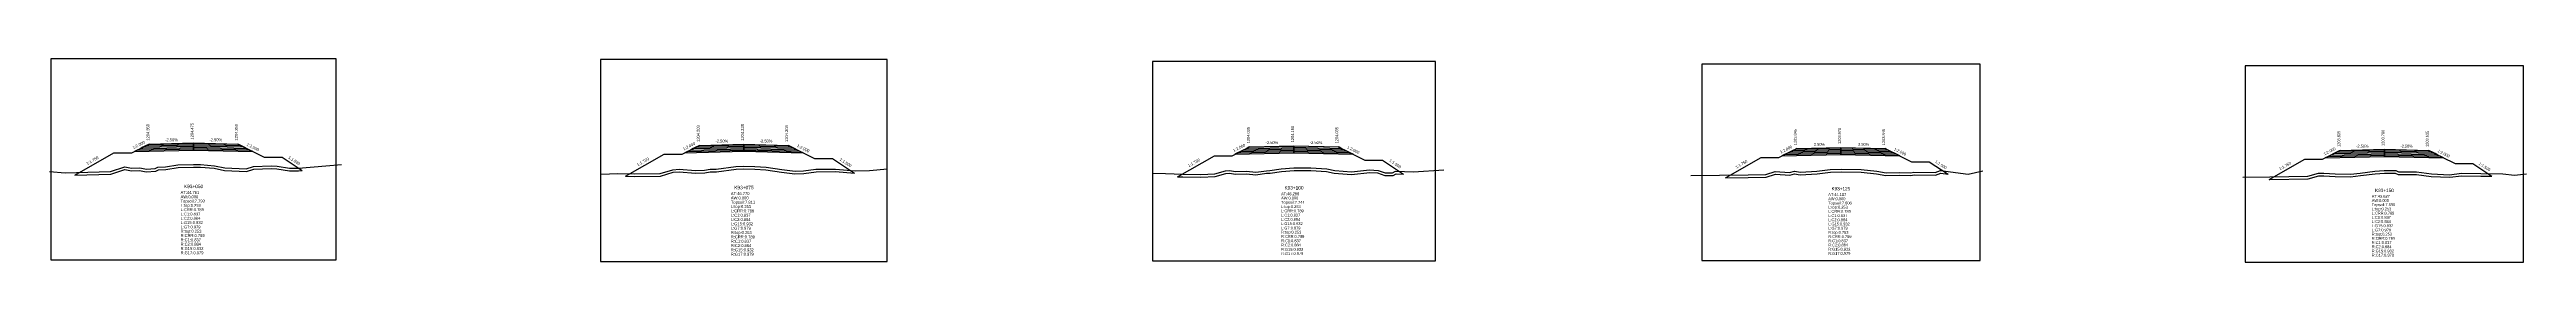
# Model space of a CAD drawing. Extents: x -7 to 78429, y 1189 to 1262.
# Drawn here: x 18080 to 18360.1, y 1191 to 1214 of the extents above; entities that cross this region are included whole.
import ezdxf
from ezdxf.enums import TextEntityAlignment as Align

# ---------------------------------------------------------------- set-up
doc = ezdxf.new("R2010")
doc.units = 0

msp = doc.modelspace()

# ---------------------------------------------------------------- linework, layer by layer
at = {"layer": 'A4_BORDER', "color": 7}
for points in [[(18080.171, 1191.202), (18112.446, 1191.202), (18112.446, 1214.022), (18080.171, 1214.022), (18080.171, 1191.202)], [(18142.335, 1191.041), (18174.743, 1191.041), (18174.743, 1213.955), (18142.335, 1213.955), (18142.335, 1191.041)], [(18204.753, 1191.123), (18236.722, 1191.123), (18236.722, 1213.727), (18204.753, 1213.727), (18204.753, 1191.123)], [(18266.839, 1191.15), (18298.321, 1191.15), (18298.321, 1213.41), (18266.839, 1213.41), (18266.839, 1191.15)], [(18328.303, 1190.954), (18359.779, 1190.954), (18359.779, 1213.209), (18328.303, 1213.209), (18328.303, 1190.954)]]:
    msp.add_lwpolyline(points, dxfattribs=at)
at = {"layer": 'CLEAR_GROUND', "color": 8}
for points in [[(18082.879, 1200.819), (18086.971, 1200.934), (18088.538, 1201.474), (18089.28, 1201.32), (18090.192, 1201.352), (18090.949, 1201.206), (18092.025, 1201.276), (18092.333, 1201.424), (18093.165, 1201.455), (18094.569, 1201.701), (18096.311, 1201.743), (18097.094, 1201.744), (18098.632, 1201.603), (18099.792, 1201.361), (18102.281, 1201.242), (18103.138, 1201.515), (18105.079, 1201.594), (18105.738, 1201.56), (18107.147, 1201.313), (18108.174, 1201.307), (18108.573, 1201.341)], [(18145.154, 1200.698), (18146.203, 1200.691), (18149.112, 1200.72), (18150.547, 1201.146), (18151.222, 1201.195), (18153.064, 1201.067), (18154.125, 1201.08), (18154.737, 1201.213), (18155.44, 1201.216), (18157.659, 1201.514), (18158.479, 1201.533), (18159.761, 1201.496), (18161.022, 1201.431), (18162.777, 1201.169), (18164.305, 1200.987), (18165.301, 1201.014), (18166.695, 1201.215), (18168.895, 1201.223), (18171.033, 1201.04)], [(18207.562, 1200.649), (18208.174, 1200.626), (18210.2, 1200.596), (18211.825, 1200.659), (18213.039, 1201.032), (18213.405, 1201.049), (18214.152, 1200.947), (18215.356, 1200.976), (18216.417, 1200.846), (18217.643, 1201.033), (18218.044, 1201.055), (18219.329, 1201.233), (18220.742, 1201.347), (18222.637, 1201.355), (18224.429, 1201.233), (18225.299, 1201.046), (18227.257, 1200.905), (18229.297, 1201.145), (18230.18, 1201.076), (18231.007, 1200.789), (18231.959, 1200.798), (18232.296, 1200.966), (18233.137, 1200.935)], [(18269.53, 1200.531), (18272.111, 1200.552), (18274.132, 1200.583), (18275.169, 1200.932), (18276.795, 1200.82), (18277.341, 1200.962), (18277.987, 1200.872), (18279.891, 1200.992), (18281.404, 1201.163), (18282.609, 1201.214), (18284.868, 1201.176), (18286.599, 1200.99), (18287.665, 1200.799), (18289.219, 1200.827), (18290.504, 1200.796), (18290.866, 1200.859), (18293.275, 1200.831), (18293.869, 1201.033), (18294.716, 1200.921)], [(18331.012, 1200.333), (18331.099, 1200.334), (18335.415, 1200.397), (18336.627, 1200.74), (18337.179, 1200.764), (18338.467, 1200.666), (18340.214, 1200.643), (18341.323, 1200.769), (18343.001, 1200.966), (18344.038, 1201.037), (18345.256, 1201.061), (18345.581, 1200.913), (18347.655, 1200.898), (18349.332, 1200.662), (18351.427, 1200.579), (18352.77, 1200.752), (18354.927, 1200.708), (18356.193, 1200.7)]]:
    msp.add_lwpolyline(points, dxfattribs=at)
at = {"layer": 'DESIGN_ROAD_TRIMMED', "color": 1}
for points in [[(18082.879, 1200.819), (18087.309, 1203.35), (18089.309, 1203.35), (18091.309, 1204.35), (18091.309, 1204.35), (18091.203, 1204.297), (18091.203, 1204.297), (18090.888, 1204.139), (18090.888, 1204.139), (18090.572, 1203.982), (18090.572, 1203.982), (18090.256, 1203.824), (18090.256, 1203.824), (18089.94, 1203.666), (18089.94, 1203.666), (18089.624, 1203.508), (18096.309, 1203.675), (18096.309, 1203.825), (18096.309, 1203.825), (18096.309, 1203.975), (18096.309, 1203.975), (18096.309, 1204.125), (18096.309, 1204.125), (18096.309, 1204.275), (18096.309, 1204.275), (18096.309, 1204.425), (18096.309, 1204.425), (18096.309, 1204.475), (18096.309, 1204.475), (18096.309, 1204.475), (18096.309, 1204.475), (18096.309, 1204.475), (18096.309, 1204.425), (18096.309, 1204.425), (18096.309, 1204.275), (18096.309, 1204.275), (18096.309, 1204.125), (18096.309, 1204.125), (18096.309, 1203.975), (18096.309, 1203.975), (18096.309, 1203.825), (18096.309, 1203.825), (18096.309, 1203.675), (18102.993, 1203.508), (18102.677, 1203.666), (18102.677, 1203.666), (18102.361, 1203.824), (18102.361, 1203.824), (18102.045, 1203.982), (18102.045, 1203.982), (18101.73, 1204.139), (18101.73, 1204.139), (18101.414, 1204.297), (18101.414, 1204.297), (18101.309, 1204.35), (18101.309, 1204.35), (18104.309, 1202.85), (18106.309, 1202.85), (18108.573, 1201.341)], [(18145.154, 1200.698), (18149.539, 1203.203), (18151.539, 1203.203), (18153.539, 1204.203), (18153.539, 1204.203), (18153.433, 1204.15), (18153.433, 1204.15), (18153.118, 1203.992), (18153.118, 1203.992), (18152.802, 1203.835), (18152.802, 1203.835), (18152.486, 1203.677), (18152.486, 1203.677), (18152.17, 1203.519), (18152.17, 1203.519), (18151.855, 1203.361), (18158.539, 1203.528), (18158.539, 1203.678), (18158.539, 1203.678), (18158.539, 1203.828), (18158.539, 1203.828), (18158.539, 1203.978), (18158.539, 1203.978), (18158.539, 1204.128), (18158.539, 1204.128), (18158.539, 1204.278), (18158.539, 1204.278), (18158.539, 1204.328), (18158.539, 1204.328), (18158.539, 1204.328), (18158.539, 1204.328), (18158.539, 1204.328), (18158.539, 1204.278), (18158.539, 1204.278), (18158.539, 1204.128), (18158.539, 1204.128), (18158.539, 1203.978), (18158.539, 1203.978), (18158.539, 1203.828), (18158.539, 1203.828), (18158.539, 1203.678), (18158.539, 1203.678), (18158.539, 1203.528), (18165.223, 1203.361), (18164.907, 1203.519), (18164.907, 1203.519), (18164.591, 1203.677), (18164.591, 1203.677), (18164.276, 1203.835), (18164.276, 1203.835), (18163.96, 1203.992), (18163.96, 1203.992), (18163.644, 1204.15), (18163.644, 1204.15), (18163.539, 1204.203), (18163.539, 1204.203), (18166.539, 1202.703), (18168.539, 1202.703), (18171.033, 1201.04)], [(18207.562, 1200.649), (18211.738, 1203.035), (18213.738, 1203.035), (18215.738, 1204.035), (18215.738, 1204.035), (18215.632, 1203.982), (18215.632, 1203.982), (18215.317, 1203.824), (18215.317, 1203.824), (18215.001, 1203.667), (18215.001, 1203.667), (18214.685, 1203.509), (18214.685, 1203.509), (18214.369, 1203.351), (18214.369, 1203.351), (18214.053, 1203.193), (18220.738, 1203.36), (18220.738, 1203.51), (18220.738, 1203.51), (18220.738, 1203.66), (18220.738, 1203.66), (18220.738, 1203.81), (18220.738, 1203.81), (18220.738, 1203.96), (18220.738, 1203.96), (18220.738, 1204.11), (18220.738, 1204.11), (18220.738, 1204.16), (18220.738, 1204.16), (18220.738, 1204.16), (18220.738, 1204.16), (18220.738, 1204.16), (18220.738, 1204.11), (18220.738, 1204.11), (18220.738, 1203.96), (18220.738, 1203.96), (18220.738, 1203.81), (18220.738, 1203.81), (18220.738, 1203.66), (18220.738, 1203.66), (18220.738, 1203.51), (18220.738, 1203.51), (18220.738, 1203.36), (18227.422, 1203.193), (18227.106, 1203.351), (18227.106, 1203.351), (18226.79, 1203.509), (18226.79, 1203.509), (18226.474, 1203.667), (18226.474, 1203.667), (18226.159, 1203.824), (18226.159, 1203.824), (18225.843, 1203.982), (18225.843, 1203.982), (18225.738, 1204.035), (18225.738, 1204.035), (18228.738, 1202.535), (18230.738, 1202.535), (18233.137, 1200.935)], [(18269.53, 1200.531), (18273.58, 1202.845), (18275.58, 1202.845), (18277.58, 1203.845), (18277.58, 1203.845), (18277.475, 1203.792), (18277.475, 1203.792), (18277.159, 1203.634), (18277.159, 1203.634), (18276.843, 1203.477), (18276.843, 1203.477), (18276.527, 1203.319), (18276.527, 1203.319), (18276.212, 1203.161), (18276.212, 1203.161), (18275.896, 1203.003), (18282.58, 1203.17), (18282.58, 1203.32), (18282.58, 1203.32), (18282.58, 1203.47), (18282.58, 1203.47), (18282.58, 1203.62), (18282.58, 1203.62), (18282.58, 1203.77), (18282.58, 1203.77), (18282.58, 1203.92), (18282.58, 1203.92), (18282.58, 1203.97), (18282.58, 1203.97), (18282.58, 1203.97), (18282.58, 1203.97), (18282.58, 1203.97), (18282.58, 1203.92), (18282.58, 1203.92), (18282.58, 1203.77), (18282.58, 1203.77), (18282.58, 1203.62), (18282.58, 1203.62), (18282.58, 1203.47), (18282.58, 1203.47), (18282.58, 1203.32), (18282.58, 1203.32), (18282.58, 1203.17), (18289.264, 1203.003), (18288.949, 1203.161), (18288.949, 1203.161), (18288.633, 1203.319), (18288.633, 1203.319), (18288.317, 1203.477), (18288.317, 1203.477), (18288.001, 1203.634), (18288.001, 1203.634), (18287.685, 1203.792), (18287.685, 1203.792), (18287.58, 1203.845), (18287.58, 1203.845), (18290.58, 1202.345), (18292.58, 1202.345), (18294.716, 1200.921)], [(18331.012, 1200.333), (18335.041, 1202.635), (18337.041, 1202.635), (18339.041, 1203.635), (18339.041, 1203.635), (18338.936, 1203.582), (18338.936, 1203.582), (18338.62, 1203.424), (18338.62, 1203.424), (18338.304, 1203.267), (18338.304, 1203.267), (18337.988, 1203.109), (18337.988, 1203.109), (18337.672, 1202.951), (18337.672, 1202.951), (18337.357, 1202.793), (18344.041, 1202.96), (18344.041, 1203.11), (18344.041, 1203.11), (18344.041, 1203.26), (18344.041, 1203.26), (18344.041, 1203.41), (18344.041, 1203.41), (18344.041, 1203.56), (18344.041, 1203.56), (18344.041, 1203.71), (18344.041, 1203.71), (18344.041, 1203.76), (18344.041, 1203.76), (18344.041, 1203.76), (18344.041, 1203.76), (18344.041, 1203.76), (18344.041, 1203.71), (18344.041, 1203.71), (18344.041, 1203.56), (18344.041, 1203.56), (18344.041, 1203.41), (18344.041, 1203.41), (18344.041, 1203.26), (18344.041, 1203.26), (18344.041, 1203.11), (18344.041, 1203.11), (18344.041, 1202.96), (18350.725, 1202.793), (18350.409, 1202.951), (18350.409, 1202.951), (18350.093, 1203.109), (18350.093, 1203.109), (18349.778, 1203.267), (18349.778, 1203.267), (18349.462, 1203.424), (18349.462, 1203.424), (18349.146, 1203.582), (18349.146, 1203.582), (18349.041, 1203.635), (18349.041, 1203.635), (18352.041, 1202.135), (18354.041, 1202.135), (18356.193, 1200.7)]]:
    msp.add_lwpolyline(points, dxfattribs=at)
at = {"layer": 'FINISHED_ROAD', "color": 2}
for points in [[(18087.309, 1203.35), (18089.309, 1203.35), (18091.309, 1204.35), (18091.309, 1204.35), (18096.309, 1204.475), (18101.309, 1204.35), (18101.309, 1204.35), (18104.309, 1202.85), (18106.309, 1202.85)], [(18149.539, 1203.203), (18151.539, 1203.203), (18153.539, 1204.203), (18153.539, 1204.203), (18158.539, 1204.328), (18163.539, 1204.203), (18163.539, 1204.203), (18166.539, 1202.703), (18168.539, 1202.703)], [(18211.738, 1203.035), (18213.738, 1203.035), (18215.738, 1204.035), (18215.738, 1204.035), (18220.738, 1204.16), (18225.738, 1204.035), (18225.738, 1204.035), (18228.738, 1202.535), (18230.738, 1202.535)], [(18273.58, 1202.845), (18275.58, 1202.845), (18277.58, 1203.845), (18277.58, 1203.845), (18282.58, 1203.97), (18287.58, 1203.845), (18287.58, 1203.845), (18290.58, 1202.345), (18292.58, 1202.345)], [(18335.041, 1202.635), (18337.041, 1202.635), (18339.041, 1203.635), (18339.041, 1203.635), (18344.041, 1203.76), (18349.041, 1203.635), (18349.041, 1203.635), (18352.041, 1202.135), (18354.041, 1202.135)]]:
    msp.add_lwpolyline(points, dxfattribs=at)
at = {"layer": 'LAYER_0', "color": 4}
for points in [[(18091.309, 1204.35), (18091.203, 1204.297), (18096.309, 1204.425), (18096.309, 1204.475)], [(18153.539, 1204.203), (18153.433, 1204.15), (18158.539, 1204.278), (18158.539, 1204.328)], [(18215.738, 1204.035), (18215.632, 1203.982), (18220.738, 1204.11), (18220.738, 1204.16)], [(18277.58, 1203.845), (18277.475, 1203.792), (18282.58, 1203.92), (18282.58, 1203.97)], [(18339.041, 1203.635), (18338.936, 1203.582), (18344.041, 1203.71), (18344.041, 1203.76)]]:
    msp.add_lwpolyline(points, dxfattribs=at)
at = {"layer": 'LAYER_1', "color": 4}
for points in [[(18091.203, 1204.297), (18090.888, 1204.139), (18096.309, 1204.275), (18096.309, 1204.425)], [(18153.433, 1204.15), (18153.118, 1203.992), (18158.539, 1204.128), (18158.539, 1204.278)], [(18215.632, 1203.982), (18215.317, 1203.824), (18220.738, 1203.96), (18220.738, 1204.11)], [(18277.475, 1203.792), (18277.159, 1203.634), (18282.58, 1203.77), (18282.58, 1203.92)], [(18338.936, 1203.582), (18338.62, 1203.424), (18344.041, 1203.56), (18344.041, 1203.71)]]:
    msp.add_lwpolyline(points, dxfattribs=at)
at = {"layer": 'LAYER_10', "color": 6}
for points in [[(18102.361, 1203.824), (18102.677, 1203.666), (18096.309, 1203.825), (18096.309, 1203.975)], [(18164.591, 1203.677), (18164.907, 1203.519), (18158.539, 1203.678), (18158.539, 1203.828)], [(18226.79, 1203.509), (18227.106, 1203.351), (18220.738, 1203.51), (18220.738, 1203.66)], [(18288.633, 1203.319), (18288.949, 1203.161), (18282.58, 1203.32), (18282.58, 1203.47)], [(18350.093, 1203.109), (18350.409, 1202.951), (18344.041, 1203.11), (18344.041, 1203.26)]]:
    msp.add_lwpolyline(points, dxfattribs=at)
at = {"layer": 'LAYER_11', "color": 6}
for points in [[(18102.677, 1203.666), (18102.993, 1203.508), (18096.309, 1203.675), (18096.309, 1203.825)], [(18164.907, 1203.519), (18165.223, 1203.361), (18158.539, 1203.528), (18158.539, 1203.678)], [(18227.106, 1203.351), (18227.422, 1203.193), (18220.738, 1203.36), (18220.738, 1203.51)], [(18288.949, 1203.161), (18289.264, 1203.003), (18282.58, 1203.17), (18282.58, 1203.32)], [(18350.409, 1202.951), (18350.725, 1202.793), (18344.041, 1202.96), (18344.041, 1203.11)]]:
    msp.add_lwpolyline(points, dxfattribs=at)
at = {"layer": 'LAYER_2', "color": 4}
for points in [[(18090.888, 1204.139), (18090.572, 1203.982), (18096.309, 1204.125), (18096.309, 1204.275)], [(18153.118, 1203.992), (18152.802, 1203.835), (18158.539, 1203.978), (18158.539, 1204.128)], [(18215.317, 1203.824), (18215.001, 1203.667), (18220.738, 1203.81), (18220.738, 1203.96)], [(18277.159, 1203.634), (18276.843, 1203.477), (18282.58, 1203.62), (18282.58, 1203.77)], [(18338.62, 1203.424), (18338.304, 1203.267), (18344.041, 1203.41), (18344.041, 1203.56)]]:
    msp.add_lwpolyline(points, dxfattribs=at)
at = {"layer": 'LAYER_3', "color": 4}
for points in [[(18090.572, 1203.982), (18090.256, 1203.824), (18096.309, 1203.975), (18096.309, 1204.125)], [(18152.802, 1203.835), (18152.486, 1203.677), (18158.539, 1203.828), (18158.539, 1203.978)], [(18215.001, 1203.667), (18214.685, 1203.509), (18220.738, 1203.66), (18220.738, 1203.81)], [(18276.843, 1203.477), (18276.527, 1203.319), (18282.58, 1203.47), (18282.58, 1203.62)], [(18338.304, 1203.267), (18337.988, 1203.109), (18344.041, 1203.26), (18344.041, 1203.41)]]:
    msp.add_lwpolyline(points, dxfattribs=at)
at = {"layer": 'LAYER_4', "color": 4}
for points in [[(18090.256, 1203.824), (18089.94, 1203.666), (18096.309, 1203.825), (18096.309, 1203.975)], [(18152.486, 1203.677), (18152.17, 1203.519), (18158.539, 1203.678), (18158.539, 1203.828)], [(18214.685, 1203.509), (18214.369, 1203.351), (18220.738, 1203.51), (18220.738, 1203.66)], [(18276.527, 1203.319), (18276.212, 1203.161), (18282.58, 1203.32), (18282.58, 1203.47)], [(18337.988, 1203.109), (18337.672, 1202.951), (18344.041, 1203.11), (18344.041, 1203.26)]]:
    msp.add_lwpolyline(points, dxfattribs=at)
at = {"layer": 'LAYER_5', "color": 4}
for points in [[(18089.94, 1203.666), (18089.624, 1203.508), (18096.309, 1203.675), (18096.309, 1203.825)], [(18152.17, 1203.519), (18151.855, 1203.361), (18158.539, 1203.528), (18158.539, 1203.678)], [(18214.369, 1203.351), (18214.053, 1203.193), (18220.738, 1203.36), (18220.738, 1203.51)], [(18276.212, 1203.161), (18275.896, 1203.003), (18282.58, 1203.17), (18282.58, 1203.32)], [(18337.672, 1202.951), (18337.357, 1202.793), (18344.041, 1202.96), (18344.041, 1203.11)]]:
    msp.add_lwpolyline(points, dxfattribs=at)
at = {"layer": 'LAYER_6', "color": 6}
for points in [[(18101.309, 1204.35), (18101.414, 1204.297), (18096.309, 1204.425), (18096.309, 1204.475)], [(18163.539, 1204.203), (18163.644, 1204.15), (18158.539, 1204.278), (18158.539, 1204.328)], [(18225.738, 1204.035), (18225.843, 1203.982), (18220.738, 1204.11), (18220.738, 1204.16)], [(18287.58, 1203.845), (18287.685, 1203.792), (18282.58, 1203.92), (18282.58, 1203.97)], [(18349.041, 1203.635), (18349.146, 1203.582), (18344.041, 1203.71), (18344.041, 1203.76)]]:
    msp.add_lwpolyline(points, dxfattribs=at)
at = {"layer": 'LAYER_7', "color": 6}
for points in [[(18101.414, 1204.297), (18101.73, 1204.139), (18096.309, 1204.275), (18096.309, 1204.425)], [(18163.644, 1204.15), (18163.96, 1203.992), (18158.539, 1204.128), (18158.539, 1204.278)], [(18225.843, 1203.982), (18226.159, 1203.824), (18220.738, 1203.96), (18220.738, 1204.11)], [(18287.685, 1203.792), (18288.001, 1203.634), (18282.58, 1203.77), (18282.58, 1203.92)], [(18349.146, 1203.582), (18349.462, 1203.424), (18344.041, 1203.56), (18344.041, 1203.71)]]:
    msp.add_lwpolyline(points, dxfattribs=at)
at = {"layer": 'LAYER_8', "color": 6}
for points in [[(18101.73, 1204.139), (18102.045, 1203.982), (18096.309, 1204.125), (18096.309, 1204.275)], [(18163.96, 1203.992), (18164.276, 1203.835), (18158.539, 1203.978), (18158.539, 1204.128)], [(18226.159, 1203.824), (18226.474, 1203.667), (18220.738, 1203.81), (18220.738, 1203.96)], [(18288.001, 1203.634), (18288.317, 1203.477), (18282.58, 1203.62), (18282.58, 1203.77)], [(18349.462, 1203.424), (18349.778, 1203.267), (18344.041, 1203.41), (18344.041, 1203.56)]]:
    msp.add_lwpolyline(points, dxfattribs=at)
at = {"layer": 'LAYER_9', "color": 6}
for points in [[(18102.045, 1203.982), (18102.361, 1203.824), (18096.309, 1203.975), (18096.309, 1204.125)], [(18164.276, 1203.835), (18164.591, 1203.677), (18158.539, 1203.828), (18158.539, 1203.978)], [(18226.474, 1203.667), (18226.79, 1203.509), (18220.738, 1203.66), (18220.738, 1203.81)], [(18288.317, 1203.477), (18288.633, 1203.319), (18282.58, 1203.47), (18282.58, 1203.62)], [(18349.778, 1203.267), (18350.093, 1203.109), (18344.041, 1203.26), (18344.041, 1203.41)]]:
    msp.add_lwpolyline(points, dxfattribs=at)
at = {"layer": 'NATURAL_GROUND', "color": 3}
for points in [[(18080.022, 1201.247), (18081.776, 1201.088), (18086.917, 1201.233), (18088.519, 1201.784), (18089.306, 1201.621), (18090.216, 1201.653), (18090.968, 1201.508), (18091.948, 1201.572), (18092.26, 1201.721), (18093.134, 1201.754), (18094.54, 1202), (18096.308, 1202.043), (18097.108, 1202.044), (18098.677, 1201.9), (18099.83, 1201.66), (18102.242, 1201.544), (18103.086, 1201.813), (18105.081, 1201.894), (18105.772, 1201.859), (18107.174, 1201.613), (18108.163, 1201.607), (18111.272, 1201.869), (18113.038, 1202.031)], [(18142.383, 1200.927), (18144.297, 1201.003), (18146.203, 1200.991), (18149.067, 1201.02), (18150.493, 1201.443), (18151.222, 1201.496), (18153.073, 1201.367), (18154.091, 1201.38), (18154.705, 1201.513), (18155.42, 1201.516), (18157.636, 1201.814), (18158.48, 1201.833), (18159.773, 1201.796), (18161.052, 1201.73), (18162.817, 1201.466), (18164.319, 1201.287), (18165.276, 1201.313), (18166.673, 1201.515), (18168.908, 1201.523), (18171.133, 1201.333), (18172.736, 1201.37), (18174.775, 1201.549)], [(18204.732, 1201.049), (18206.217, 1201), (18208.182, 1200.926), (18210.197, 1200.896), (18211.775, 1200.957), (18212.988, 1201.33), (18213.419, 1201.35), (18214.169, 1201.247), (18215.371, 1201.276), (18216.413, 1201.149), (18217.613, 1201.332), (18218.016, 1201.354), (18219.297, 1201.531), (18220.73, 1201.647), (18222.647, 1201.655), (18224.471, 1201.531), (18225.342, 1201.344), (18227.251, 1201.206), (18229.291, 1201.446), (18230.242, 1201.372), (18231.057, 1201.089), (18231.887, 1201.097), (18232.231, 1201.269), (18234.244, 1201.195), (18237.691, 1201.423)], [(18265.618, 1200.799), (18272.107, 1200.852), (18274.081, 1200.882), (18275.13, 1201.235), (18276.767, 1201.123), (18277.323, 1201.267), (18277.998, 1201.173), (18279.865, 1201.291), (18281.381, 1201.462), (18282.605, 1201.514), (18284.887, 1201.476), (18286.642, 1201.287), (18287.689, 1201.099), (18289.22, 1201.127), (18290.482, 1201.097), (18290.842, 1201.159), (18293.227, 1201.132), (18293.839, 1201.34), (18296.964, 1200.926), (18298.621, 1201.329)], [(18328.037, 1200.593), (18331.095, 1200.634), (18335.371, 1200.696), (18336.579, 1201.038), (18337.184, 1201.064), (18338.481, 1200.966), (18340.199, 1200.943), (18341.289, 1201.067), (18342.973, 1201.265), (18344.025, 1201.337), (18345.318, 1201.362), (18345.647, 1201.213), (18347.677, 1201.198), (18349.359, 1200.961), (18351.414, 1200.88), (18352.754, 1201.052), (18354.931, 1201.008), (18357.413, 1200.993), (18358.732, 1200.83), (18360.102, 1200.965)]]:
    msp.add_lwpolyline(points, dxfattribs=at)
at = {"layer": 'STRUCTURE_LEFT', "color": 4}
for points in [[(18091.309, 1204.35), (18091.203, 1204.297), (18091.203, 1204.297), (18090.888, 1204.139), (18090.888, 1204.139), (18090.572, 1203.982), (18090.572, 1203.982), (18090.256, 1203.824), (18090.256, 1203.824), (18089.94, 1203.666), (18089.94, 1203.666), (18089.624, 1203.508), (18096.309, 1203.675), (18096.309, 1203.825), (18096.309, 1203.825), (18096.309, 1203.975), (18096.309, 1203.975), (18096.309, 1204.125), (18096.309, 1204.125), (18096.309, 1204.275), (18096.309, 1204.275), (18096.309, 1204.425), (18096.309, 1204.425), (18096.309, 1204.475), (18096.309, 1204.475)], [(18153.539, 1204.203), (18153.433, 1204.15), (18153.433, 1204.15), (18153.118, 1203.992), (18153.118, 1203.992), (18152.802, 1203.835), (18152.802, 1203.835), (18152.486, 1203.677), (18152.486, 1203.677), (18152.17, 1203.519), (18152.17, 1203.519), (18151.855, 1203.361), (18158.539, 1203.528), (18158.539, 1203.678), (18158.539, 1203.678), (18158.539, 1203.828), (18158.539, 1203.828), (18158.539, 1203.978), (18158.539, 1203.978), (18158.539, 1204.128), (18158.539, 1204.128), (18158.539, 1204.278), (18158.539, 1204.278), (18158.539, 1204.328), (18158.539, 1204.328)], [(18215.738, 1204.035), (18215.632, 1203.982), (18215.632, 1203.982), (18215.317, 1203.824), (18215.317, 1203.824), (18215.001, 1203.667), (18215.001, 1203.667), (18214.685, 1203.509), (18214.685, 1203.509), (18214.369, 1203.351), (18214.369, 1203.351), (18214.053, 1203.193), (18220.738, 1203.36), (18220.738, 1203.51), (18220.738, 1203.51), (18220.738, 1203.66), (18220.738, 1203.66), (18220.738, 1203.81), (18220.738, 1203.81), (18220.738, 1203.96), (18220.738, 1203.96), (18220.738, 1204.11), (18220.738, 1204.11), (18220.738, 1204.16), (18220.738, 1204.16)], [(18277.58, 1203.845), (18277.475, 1203.792), (18277.475, 1203.792), (18277.159, 1203.634), (18277.159, 1203.634), (18276.843, 1203.477), (18276.843, 1203.477), (18276.527, 1203.319), (18276.527, 1203.319), (18276.212, 1203.161), (18276.212, 1203.161), (18275.896, 1203.003), (18282.58, 1203.17), (18282.58, 1203.32), (18282.58, 1203.32), (18282.58, 1203.47), (18282.58, 1203.47), (18282.58, 1203.62), (18282.58, 1203.62), (18282.58, 1203.77), (18282.58, 1203.77), (18282.58, 1203.92), (18282.58, 1203.92), (18282.58, 1203.97), (18282.58, 1203.97)], [(18339.041, 1203.635), (18338.936, 1203.582), (18338.936, 1203.582), (18338.62, 1203.424), (18338.62, 1203.424), (18338.304, 1203.267), (18338.304, 1203.267), (18337.988, 1203.109), (18337.988, 1203.109), (18337.672, 1202.951), (18337.672, 1202.951), (18337.357, 1202.793), (18344.041, 1202.96), (18344.041, 1203.11), (18344.041, 1203.11), (18344.041, 1203.26), (18344.041, 1203.26), (18344.041, 1203.41), (18344.041, 1203.41), (18344.041, 1203.56), (18344.041, 1203.56), (18344.041, 1203.71), (18344.041, 1203.71), (18344.041, 1203.76), (18344.041, 1203.76)]]:
    msp.add_lwpolyline(points, dxfattribs=at)
at = {"layer": 'STRUCTURE_RIGHT', "color": 6}
for points in [[(18096.309, 1204.475), (18096.309, 1204.475), (18096.309, 1204.425), (18096.309, 1204.425), (18096.309, 1204.275), (18096.309, 1204.275), (18096.309, 1204.125), (18096.309, 1204.125), (18096.309, 1203.975), (18096.309, 1203.975), (18096.309, 1203.825), (18096.309, 1203.825), (18096.309, 1203.675), (18102.993, 1203.508), (18102.677, 1203.666), (18102.677, 1203.666), (18102.361, 1203.824), (18102.361, 1203.824), (18102.045, 1203.982), (18102.045, 1203.982), (18101.73, 1204.139), (18101.73, 1204.139), (18101.414, 1204.297), (18101.414, 1204.297), (18101.309, 1204.35)], [(18158.539, 1204.328), (18158.539, 1204.328), (18158.539, 1204.278), (18158.539, 1204.278), (18158.539, 1204.128), (18158.539, 1204.128), (18158.539, 1203.978), (18158.539, 1203.978), (18158.539, 1203.828), (18158.539, 1203.828), (18158.539, 1203.678), (18158.539, 1203.678), (18158.539, 1203.528), (18165.223, 1203.361), (18164.907, 1203.519), (18164.907, 1203.519), (18164.591, 1203.677), (18164.591, 1203.677), (18164.276, 1203.835), (18164.276, 1203.835), (18163.96, 1203.992), (18163.96, 1203.992), (18163.644, 1204.15), (18163.644, 1204.15), (18163.539, 1204.203)], [(18220.738, 1204.16), (18220.738, 1204.16), (18220.738, 1204.11), (18220.738, 1204.11), (18220.738, 1203.96), (18220.738, 1203.96), (18220.738, 1203.81), (18220.738, 1203.81), (18220.738, 1203.66), (18220.738, 1203.66), (18220.738, 1203.51), (18220.738, 1203.51), (18220.738, 1203.36), (18227.422, 1203.193), (18227.106, 1203.351), (18227.106, 1203.351), (18226.79, 1203.509), (18226.79, 1203.509), (18226.474, 1203.667), (18226.474, 1203.667), (18226.159, 1203.824), (18226.159, 1203.824), (18225.843, 1203.982), (18225.843, 1203.982), (18225.738, 1204.035)], [(18282.58, 1203.97), (18282.58, 1203.97), (18282.58, 1203.92), (18282.58, 1203.92), (18282.58, 1203.77), (18282.58, 1203.77), (18282.58, 1203.62), (18282.58, 1203.62), (18282.58, 1203.47), (18282.58, 1203.47), (18282.58, 1203.32), (18282.58, 1203.32), (18282.58, 1203.17), (18289.264, 1203.003), (18288.949, 1203.161), (18288.949, 1203.161), (18288.633, 1203.319), (18288.633, 1203.319), (18288.317, 1203.477), (18288.317, 1203.477), (18288.001, 1203.634), (18288.001, 1203.634), (18287.685, 1203.792), (18287.685, 1203.792), (18287.58, 1203.845)], [(18344.041, 1203.76), (18344.041, 1203.76), (18344.041, 1203.71), (18344.041, 1203.71), (18344.041, 1203.56), (18344.041, 1203.56), (18344.041, 1203.41), (18344.041, 1203.41), (18344.041, 1203.26), (18344.041, 1203.26), (18344.041, 1203.11), (18344.041, 1203.11), (18344.041, 1202.96), (18350.725, 1202.793), (18350.409, 1202.951), (18350.409, 1202.951), (18350.093, 1203.109), (18350.093, 1203.109), (18349.778, 1203.267), (18349.778, 1203.267), (18349.462, 1203.424), (18349.462, 1203.424), (18349.146, 1203.582), (18349.146, 1203.582), (18349.041, 1203.635)]]:
    msp.add_lwpolyline(points, dxfattribs=at)

# ---------------------------------------------------------------- texts
at = {"layer": 'INFO_TEXT'}
for s, height, p in [('AT:44.761', 0.33, (18094.842, 1198.7)), ('AT:46.770', 0.33, (18157.066, 1198.57)), ('AT:46.286', 0.32, (18219.284, 1198.55)), ('AT:44.187', 0.32, (18281.149, 1198.464)), ('AW:0.000', 0.33, (18094.842, 1198.211)), ('Topsoil:7.793', 0.33, (18094.842, 1197.722)), ('L:top:0.253', 0.33, (18094.842, 1197.233)), ('L:CRR:0.789', 0.33, (18094.842, 1196.744)), ('L:C1:0.837', 0.33, (18094.842, 1196.255)), ('L:C2:0.884', 0.33, (18094.842, 1195.766)), ('AW:0.000', 0.33, (18157.066, 1198.079)), ('Topsoil:7.811', 0.33, (18157.066, 1197.588)), ('L:top:0.253', 0.33, (18157.066, 1197.097)), ('L:CRR:0.789', 0.33, (18157.066, 1196.606)), ('L:C1:0.837', 0.33, (18157.066, 1196.115)), ('L:C2:0.884', 0.33, (18157.066, 1195.624)), ('AW:0.000', 0.32, (18219.284, 1198.066)), ('Topsoil:7.744', 0.32, (18219.284, 1197.581)), ('L:top:0.253', 0.32, (18219.284, 1197.097)), ('L:CRR:0.789', 0.32, (18219.284, 1196.613)), ('L:C1:0.837', 0.32, (18219.284, 1196.128)), ('L:C2:0.884', 0.32, (18219.284, 1195.644)), ('AW:0.000', 0.32, (18281.149, 1197.987)), ('Topsoil:7.608', 0.32, (18281.149, 1197.51)), ('L:top:0.253', 0.32, (18281.149, 1197.033)), ('L:CRR:0.789', 0.32, (18281.149, 1196.556)), ('L:C1:0.837', 0.32, (18281.149, 1196.079)), ('AT:43.627', 0.32, (18342.61, 1198.266)), ('AW:0.000', 0.32, (18342.61, 1197.789)), ('Topsoil:7.595', 0.32, (18342.61, 1197.312)), ('L:top:0.253', 0.32, (18342.61, 1196.836)), ('L:CRR:0.789', 0.32, (18342.61, 1196.359)), ('L:C1:0.837', 0.32, (18342.61, 1195.882)), ('L:G15:0.932', 0.33, (18094.842, 1195.277)), ('L:G7:0.979', 0.33, (18094.842, 1194.788)), ('R:top:0.253', 0.33, (18094.842, 1194.299)), ('R:CRR:0.789', 0.33, (18094.842, 1193.81)), ('R:C1:0.837', 0.33, (18094.842, 1193.321)), ('R:C2:0.884', 0.33, (18094.842, 1192.832)), ('L:G15:0.932', 0.33, (18157.066, 1195.133)), ('L:G7:0.979', 0.33, (18157.066, 1194.642)), ('R:top:0.253', 0.33, (18157.066, 1194.151)), ('R:CRR:0.789', 0.33, (18157.066, 1193.659)), ('R:C1:0.837', 0.33, (18157.066, 1193.168)), ('L:G15:0.932', 0.32, (18219.284, 1195.16)), ('L:G7:0.979', 0.32, (18219.284, 1194.675)), ('R:top:0.253', 0.32, (18219.284, 1194.191)), ('R:CRR:0.789', 0.32, (18219.284, 1193.707)), ('R:C1:0.837', 0.32, (18219.284, 1193.222)), ('L:C2:0.884', 0.32, (18281.149, 1195.602)), ('L:G15:0.932', 0.32, (18281.149, 1195.125)), ('L:G7:0.979', 0.32, (18281.149, 1194.648)), ('R:top:0.253', 0.32, (18281.149, 1194.171)), ('R:CRR:0.789', 0.32, (18281.149, 1193.694)), ('R:C1:0.837', 0.32, (18281.149, 1193.217)), ('L:C2:0.884', 0.32, (18342.61, 1195.405)), ('L:G15:0.932', 0.32, (18342.61, 1194.928)), ('L:G7:0.979', 0.32, (18342.61, 1194.451)), ('R:top:0.253', 0.32, (18342.61, 1193.974)), ('R:CRR:0.789', 0.32, (18342.61, 1193.497)), ('R:C1:0.837', 0.32, (18342.61, 1193.02)), ('R:G15:0.932', 0.33, (18094.842, 1192.343)), ('R:G17:0.979', 0.33, (18094.842, 1191.854)), ('R:C2:0.884', 0.33, (18157.066, 1192.677)), ('R:G15:0.932', 0.33, (18157.066, 1192.186)), ('R:G17:0.979', 0.33, (18157.066, 1191.695)), ('R:C2:0.884', 0.32, (18219.284, 1192.738)), ('R:G15:0.932', 0.32, (18219.284, 1192.253)), ('R:G17:0.979', 0.32, (18219.284, 1191.769)), ('R:C2:0.884', 0.32, (18281.149, 1192.74)), ('R:G15:0.932', 0.32, (18281.149, 1192.263)), ('R:G17:0.979', 0.32, (18281.149, 1191.786)), ('R:C2:0.884', 0.32, (18342.61, 1192.543)), ('R:G15:0.932', 0.32, (18342.61, 1192.066)), ('R:G17:0.979', 0.32, (18342.61, 1191.59))]:
    msp.add_text(s, height=height, dxfattribs=at).set_placement(p)
at = {"layer": 'LEFT_TEXT_H'}
for s, height, p in [('1204.350', 0.326, (18091.309, 1204.741)), ('1204.203', 0.327, (18153.539, 1204.596)), ('1204.035', 0.323, (18215.738, 1204.422)), ('1203.845', 0.318, (18277.58, 1204.227)), ('1203.635', 0.318, (18339.041, 1204.017))]:
    msp.add_text(s, height=height, rotation=90, dxfattribs=at).set_placement(p)
at = {"layer": 'POINT_TEXT_H'}
for s, height, p in [('1204.475', 0.326, (18096.309, 1204.866)), ('1204.328', 0.327, (18158.539, 1204.721)), ('1204.160', 0.323, (18220.738, 1204.547)), ('1203.970', 0.318, (18282.58, 1204.352)), ('1203.760', 0.318, (18344.041, 1204.142))]:
    msp.add_text(s, height=height, rotation=90, dxfattribs=at).set_placement(p)
at = {"layer": 'RIGHT_TEXT_H'}
for s, height, p in [('1204.350', 0.326, (18101.309, 1204.741)), ('1204.203', 0.327, (18163.539, 1204.596)), ('1204.035', 0.323, (18225.738, 1204.422)), ('1203.845', 0.318, (18287.58, 1204.227)), ('1203.635', 0.318, (18349.041, 1204.017))]:
    msp.add_text(s, height=height, rotation=90, dxfattribs=at).set_placement(p)
at = {"layer": 'SLOPE_left'}
for s, height, rotation, p in [('1:2.000', 0.326, 26.565, (18090.221, 1204.025)), ('1:2.000', 0.327, 26.565, (18152.451, 1203.879)), ('1:2.000', 0.323, 26.565, (18214.651, 1203.708)), ('1:1.750', 0.326, 29.745, (18084.997, 1202.254)), ('1:1.750', 0.327, 29.745, (18147.249, 1202.121)), ('1:1.750', 0.323, 29.745, (18209.554, 1202.01)), ('1:1.750', 0.318, 29.745, (18271.461, 1201.854)), ('1:2.000', 0.318, 26.565, (18276.495, 1203.516)), ('1:1.750', 0.318, 29.745, (18332.932, 1201.65)), ('1:2.000', 0.318, 26.565, (18337.955, 1203.306))]:
    msp.add_text(s, height=height, rotation=rotation, dxfattribs=at).set_placement(p, align=Align.BOTTOM_CENTER)
at = {"layer": 'SLOPE_right'}
for s, height, rotation, p in [('1:2.000', 0.326, -26.565, (18102.896, 1203.775)), ('1:1.500', 0.326, -33.69, (18107.549, 1202.258)), ('1:2.000', 0.327, -26.565, (18165.127, 1203.629)), ('1:1.500', 0.327, -33.69, (18169.895, 1202.035)), ('1:2.000', 0.323, -26.565, (18227.324, 1203.458)), ('1:1.500', 0.323, -33.69, (18232.045, 1201.896)), ('1:2.000', 0.318, -26.565, (18289.165, 1203.266)), ('1:1.500', 0.318, -33.69, (18293.754, 1201.792)), ('1:2.000', 0.318, -26.565, (18350.626, 1203.056)), ('1:1.500', 0.318, -33.69, (18355.223, 1201.576))]:
    msp.add_text(s, height=height, rotation=rotation, dxfattribs=at).set_placement(p, align=Align.BOTTOM_CENTER)
at = {"layer": 'SLOPE_TEXT'}
for height, p in [(0.326, (18093.809, 1204.673)), (0.326, (18098.809, 1204.673)), (0.327, (18156.039, 1204.527)), (0.327, (18161.039, 1204.527)), (0.323, (18218.238, 1204.356)), (0.323, (18223.238, 1204.356)), (0.318, (18280.08, 1204.162)), (0.318, (18285.08, 1204.162)), (0.318, (18341.541, 1203.952)), (0.318, (18346.541, 1203.952))]:
    msp.add_text('-2.50%', height=height, dxfattribs=at).set_placement(p, align=Align.CENTER)
at = {"layer": 'STATION_TITLE'}
for s, height, p in [('K93+050', 0.391, (18096.309, 1199.352)), ('K93+075', 0.393, (18158.539, 1199.225)), ('K93+100', 0.387, (18220.738, 1199.196)), ('K93+125', 0.382, (18282.58, 1199.1)), ('K93+150', 0.382, (18344.041, 1198.902))]:
    msp.add_text(s, height=height, dxfattribs=at).set_placement(p, align=Align.CENTER)

doc.saveas('drawing.dxf')
